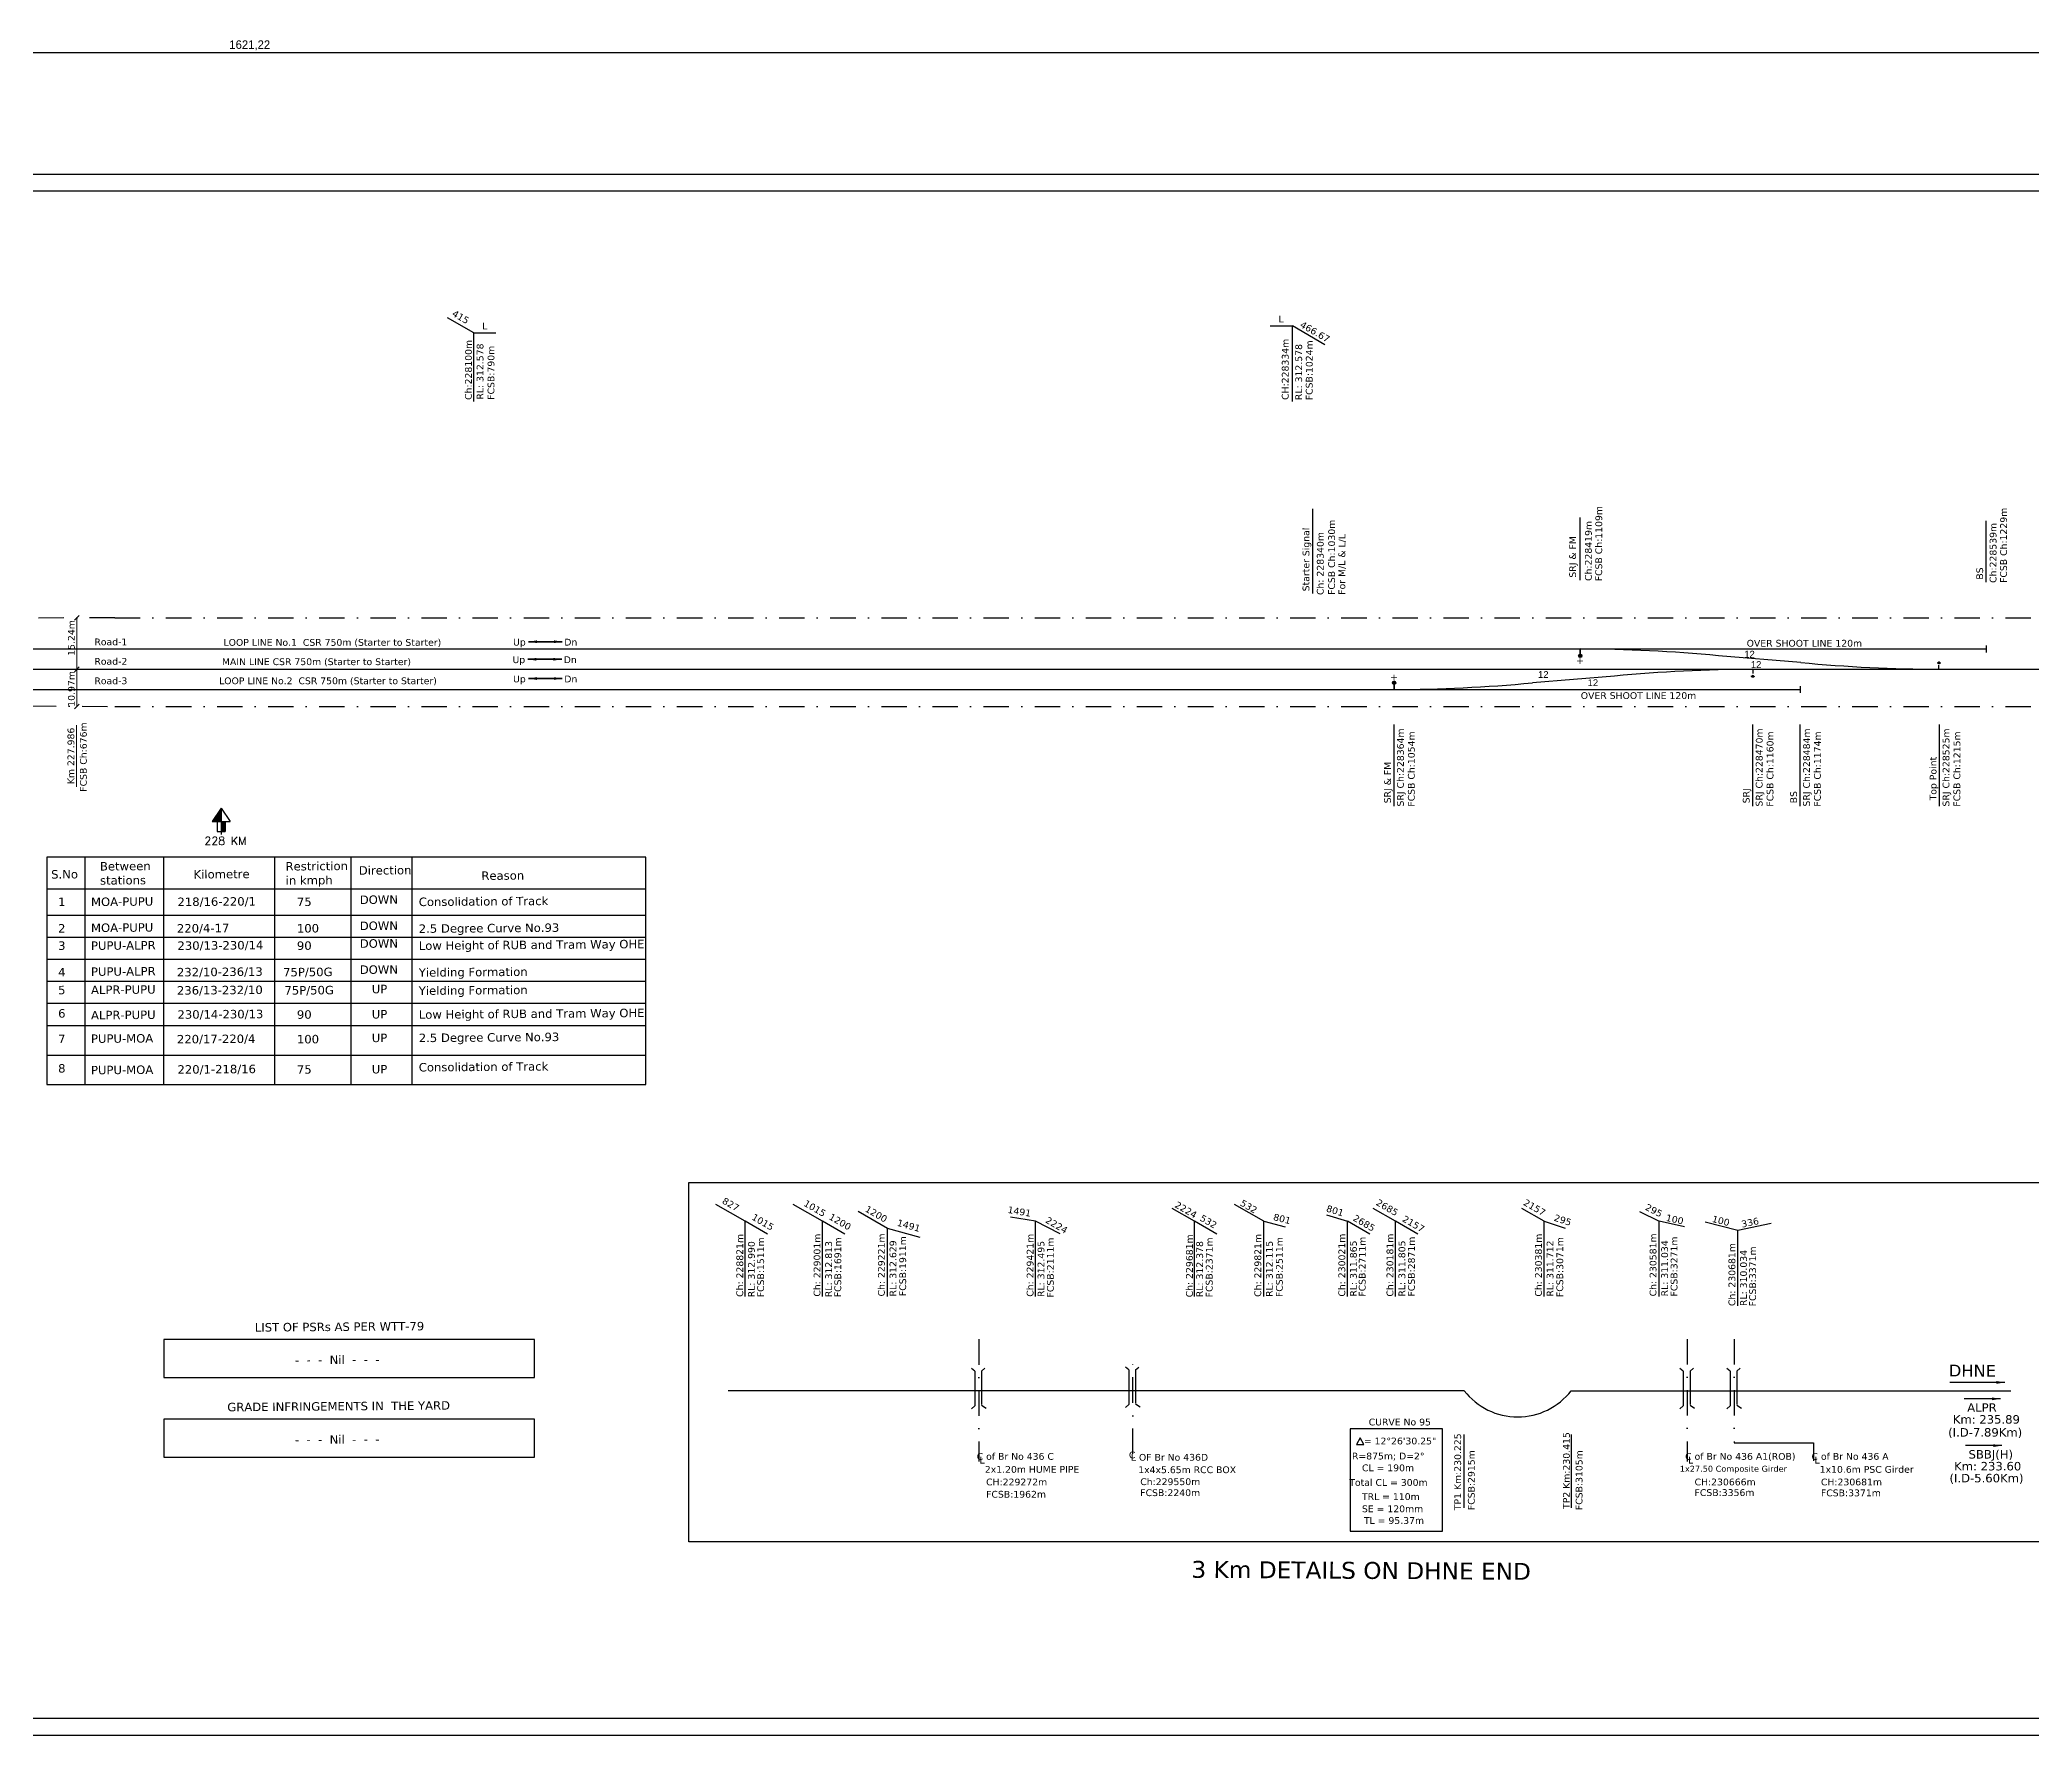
# Model space of a CAD drawing. Header units: millimetres. Extents: x 17085 to 18721, y 2217 to 2718.
# Drawn here: x 17833 to 18422, y 2217 to 2718 of the extents above; entities that cross this region are included whole.
import ezdxf
from ezdxf.enums import TextEntityAlignment as Align

# ---------------------------------------------------------------- set-up
doc = ezdxf.new("R2010")
doc.units = ezdxf.units.MM
doc.linetypes.add('ACAD_ISO03W100', pattern=[30, 12, -18])
doc.linetypes.add('DASHDOT', pattern=[1, 0.5, -0.25, 0, -0.25])
doc.layers.add('KM Post rev', color=1, linetype='Continuous')
doc.styles.add('style2', font='romanc.shx')
doc.styles.add('TEXT', font='')
doc.styles.add('V2.5', font='', dxfattribs={"height": 2.5})
doc.styles.get('TEXT').set_extended_font_data('Arial')
doc.styles.get('V2.5').set_extended_font_data('Verdana')
doc.dimstyles.new('ISO-25', dxfattribs={"dimtxt": 2.5, "dimasz": 2.5, "dimexe": 1.25, "dimexo": 0.625, "dimtad": 1, "dimtxsty": 'Standard', "dimcen": 2.5, "dimadec": 0, "dimazin": 0, "dimtfac": 1, "dimtmove": 0, "dimatfit": 3, "dimfxl": 1, "dimarcsym": 0})

# ---------------------------------------------------------------- blocks, each defined once
blk = doc.blocks.new('*D44')
at = {"color": 0, "lineweight": -2, "transparency": 16777216}
for p, q in [((17084.82, 2678.81), (17084.82, 2715.36)), ((17087.32, 2714.11), (18703.54, 2714.11)), ((18706.04, 2678.81), (18706.04, 2715.36))]:
    blk.add_line(p, q, dxfattribs=at)
at = {"color": 0, "transparency": 16777216}
for points in [[(17087.32, 2714.53), (17087.32, 2713.7), (17084.82, 2714.11)], [(18703.54, 2714.53), (18703.54, 2713.7), (18706.04, 2714.11)]]:
    blk.add_solid(points, dxfattribs=at)
at = {"layer": 'Defpoints', "color": 0, "transparency": 16777216}
for p in [(18706.04, 2714.11), (17084.82, 2678.18), (18706.04, 2678.18)]:
    blk.add_point(p, dxfattribs=at)
at = {"color": 0, "transparency": 16777216, "insert": (17895.43, 2716.2), "char_height": 2.5, "attachment_point": 5}
blk.add_mtext('1621,22', dxfattribs=at)

msp = doc.modelspace()

# ---------------------------------------------------------------- hatches: boundary and pattern name
for points in [[(18289.079, 2535.849, -1), (18288.079, 2535.849, -1)], [(18289.079, 2535.849, -1), (18288.079, 2535.849, -1)], [(18234.079, 2527.914, 1), (18233.079, 2527.914, 1)], [(18234.079, 2527.914, 1), (18233.079, 2527.914, 1)]]:
    msp.add_hatch(color=7).paths.add_polyline_path(points)
at = {"linetype": 'ACAD_ISO03W100', "ltscale": 0.1}
for points in [[(18394.954, 2533.881, -1), (18394.204, 2533.881, -1)], [(18339.954, 2529.884, 1), (18339.204, 2529.884, 1)]]:
    msp.add_hatch(color=7, dxfattribs=at).paths.add_polyline_path(points)
at = {"lineweight": -3}
h = msp.add_hatch(color=7, dxfattribs=at)
h.paths.add_polyline_path([(17884.313, 2486.944), (17887.001, 2486.933), (17887.002, 2490.868)])
h.paths.add_polyline_path([(17887.001, 2483.939), (17888.153, 2483.939), (17888.153, 2486.928), (17887.001, 2486.933)])
h = msp.add_hatch(color=7, dxfattribs=at)
h.paths.add_polyline_path([(17884.313, 2486.944), (17887.001, 2486.933), (17887.002, 2490.868)])
h.paths.add_polyline_path([(17887.001, 2483.939), (17888.153, 2483.939), (17888.153, 2486.928), (17887.001, 2486.933)])

# ---------------------------------------------------------------- linework, layer by layer
at = {"color": 7}
for p, q in [((17084.818, 2678.181), (18706.042, 2678.181)), ((18701.042, 2673.181), (17089.818, 2673.181)), ((17961.632, 2631.268), (17953.863, 2635.754)), ((18196.949, 2633.303), (18203.541, 2633.303)), ((18203.541, 2610.96), (18203.541, 2633.303)), ((18213.152, 2627.694), (18203.541, 2633.303)), ((17961.632, 2610.96), (17961.632, 2631.268)), ((17961.632, 2631.268), (17968.12, 2631.268)), ((18209.579, 2556.278), (18209.579, 2579.31)), ((18209.579, 2554.296), (18209.579, 2576.699)), ((18288.579, 2558.192), (18288.579, 2576.699)), ((18408.579, 2557.571), (18408.579, 2575.699)), ((17843.631, 2546.388), (17845.045, 2547.802)), ((17315.579, 2537.881), (18408.579, 2537.881)), ((18288.579, 2536.349), (18288.579, 2537.881)), ((18288.579, 2537.881), (18288.579, 2536.349)), ((18408.579, 2538.881), (18408.579, 2536.881)), ((17132.688, 2531.881), (18475.199, 2531.881)), ((17843.631, 2531.148), (17845.045, 2532.562)), ((18353.796, 2533.866), (18329.43, 2535.89)), ((17260.579, 2525.881), (18353.579, 2525.881)), ((18233.579, 2527.414), (18233.579, 2525.881)), ((18233.579, 2525.881), (18233.579, 2527.414)), ((18298.728, 2529.892), (18274.43, 2527.873)), ((18353.579, 2526.881), (18353.579, 2524.881)), ((17843.631, 2520.178), (17845.045, 2521.592)), ((18233.579, 2491.48), (18233.579, 2515.546)), ((18339.579, 2491.483), (18339.579, 2515.549)), ((18353.579, 2491.48), (18353.579, 2515.546)), ((18394.789, 2491.48), (18394.789, 2515.546)), ((18041.809, 2368.79), (18033.149, 2373.79)), ((18064.7, 2368.79), (18056.04, 2373.79)), ((18174.598, 2368.79), (18168.039, 2372.577)), ((18195.055, 2368.79), (18186.395, 2373.79)), ((18234.035, 2368.79), (18227.441, 2372.597)), ((18277.955, 2368.79), (18271.361, 2372.597)), ((18048.402, 2364.984), (18041.809, 2368.79)), ((18041.809, 2346.557), (18041.809, 2368.79)), ((18071.324, 2364.966), (18064.7, 2368.79)), ((18064.7, 2346.557), (18064.7, 2368.79)), ((18083.853, 2366.657), (18075.192, 2371.657)), ((18093.487, 2363.976), (18083.853, 2366.657)), ((18083.853, 2346.557), (18083.853, 2366.657)), ((18127.596, 2368.79), (18120.234, 2370.035)), ((18134.908, 2365.067), (18127.596, 2368.79)), ((18127.596, 2346.557), (18127.596, 2368.79)), ((18181.191, 2364.984), (18174.598, 2368.79)), ((18174.598, 2346.557), (18174.598, 2368.79)), ((18195.055, 2368.79), (18201.349, 2367.212)), ((18195.055, 2346.557), (18195.055, 2368.79)), ((18213.641, 2370.727), (18219.834, 2368.79)), ((18226.428, 2364.984), (18219.834, 2368.79)), ((18219.834, 2346.557), (18219.834, 2368.79)), ((18240.628, 2364.984), (18234.035, 2368.79)), ((18234.035, 2346.557), (18234.035, 2368.79)), ((18277.955, 2368.79), (18284.131, 2366.8)), ((18277.955, 2346.557), (18277.955, 2368.79)), ((18306.093, 2371.726), (18311.88, 2368.79)), ((18319.385, 2367.16), (18311.88, 2368.79)), ((18311.88, 2346.557), (18311.88, 2368.79)), ((18335.188, 2366.078), (18325.497, 2368.547)), ((18344.975, 2368.13), (18335.188, 2366.078)), ((18335.188, 2343.845), (18335.188, 2366.078)), ((18155.192, 2324.9), (18154.182, 2325.717)), ((18157.191, 2324.915), (18158.189, 2325.748)), ((18109.682, 2324.537), (18108.672, 2325.355)), ((18109.682, 2324.537), (18109.682, 2314.323)), ((18111.682, 2324.553), (18112.679, 2325.386)), ((18111.682, 2324.553), (18111.682, 2314.664)), ((18155.192, 2324.9), (18155.192, 2314.685)), ((18157.191, 2324.915), (18157.191, 2315.027)), ((18319.025, 2324.537), (18318.015, 2325.355)), ((18319.025, 2324.537), (18319.025, 2314.323)), ((18321.025, 2324.553), (18322.022, 2325.386)), ((18321.025, 2324.553), (18321.025, 2314.664)), ((18332.87, 2324.537), (18331.86, 2325.355)), ((18332.87, 2324.537), (18332.87, 2314.323)), ((18334.87, 2324.553), (18335.867, 2325.386)), ((18334.87, 2324.553), (18334.87, 2314.664)), ((18254.299, 2318.749), (18036.78, 2318.749)), ((18285.9, 2318.749), (18415.775, 2318.749)), ((18254.299, 2284.151), (18254.299, 2305.841)), ((18286.044, 2284.151), (18286.044, 2305.841)), ((18334.049, 2303.325), (18357.548, 2303.325)), ((18357.548, 2303.325), (18357.548, 2298.028))]:
    msp.add_line(p, q, dxfattribs=at)
at = {"color": 7, "linetype": 'DASHDOT', "lineweight": -2, "ltscale": 15}
for p, q in [((17855.579, 2547.121), (17649.579, 2545.941)), ((17855.579, 2547.121), (18475.199, 2547.121)), ((17649.579, 2522.131), (17855.579, 2520.911)), ((17855.579, 2520.911), (18475.199, 2520.911)), ((18156.371, 2300.104), (18156.371, 2327.285))]:
    msp.add_line(p, q, dxfattribs=at)
at = {"color": 7, "lineweight": 13}
for p, q in [((17844.338, 2520.885), (17844.338, 2547.095)), ((17844.192, 2497.161), (17844.192, 2515.353))]:
    msp.add_line(p, q, dxfattribs=at)
at = {"color": 7, "linetype": 'ACAD_ISO03W100', "ltscale": 0.1}
for p, q in [((18339.579, 2531.884), (18339.579, 2529.884)), ((18394.579, 2531.881), (18394.579, 2533.881))]:
    msp.add_line(p, q, dxfattribs=at)
at = {"color": 7, "lineweight": -3}
for p, q in [((17887.002, 2490.868), (17884.313, 2486.944)), ((17887.002, 2490.868), (17884.313, 2486.944)), ((17887.002, 2490.868), (17887.001, 2483.056)), ((17887.002, 2490.868), (17887.001, 2483.056)), ((17887.002, 2490.868), (17889.689, 2486.922)), ((17887.002, 2490.868), (17889.689, 2486.922)), ((17884.313, 2486.944), (17887.001, 2486.933)), ((17884.313, 2486.944), (17887.001, 2486.933)), ((17885.849, 2486.938), (17885.849, 2483.939)), ((17885.849, 2486.938), (17885.849, 2483.939)), ((17887.001, 2486.933), (17889.689, 2486.922)), ((17887.001, 2486.933), (17889.689, 2486.922)), ((17888.153, 2486.928), (17888.153, 2483.939)), ((17888.153, 2486.928), (17888.153, 2483.939)), ((17885.849, 2483.939), (17888.153, 2483.939)), ((17885.849, 2483.939), (17888.153, 2483.939))]:
    msp.add_line(p, q, dxfattribs=at)
at = {"lineweight": -2}
for p, q in [((17835.455, 2476.371), (17835.455, 2409.226)), ((18012.468, 2476.371), (17835.455, 2476.371)), ((17846.683, 2476.371), (17846.683, 2409.226)), ((17869.957, 2476.371), (17869.957, 2409.226)), ((17902.761, 2476.371), (17902.761, 2409.226)), ((17925.284, 2476.371), (17925.284, 2409.226)), ((17943.372, 2476.371), (17943.372, 2409.226)), ((18012.468, 2409.226), (18012.468, 2476.371)), ((18012.468, 2466.968), (17835.455, 2466.968)), ((17835.455, 2459.194), (18012.468, 2459.194)), ((17835.455, 2452.708), (18012.468, 2452.708)), ((17835.455, 2446.221), (18012.468, 2446.221)), ((17835.455, 2439.735), (18012.468, 2439.735)), ((17835.455, 2433.249), (18012.468, 2433.249)), ((17835.455, 2426.619), (18012.468, 2426.619)), ((17835.455, 2417.922), (18012.468, 2417.922)), ((17835.455, 2409.226), (18012.468, 2409.226))]:
    msp.add_line(p, q, dxfattribs=at)
at = {"color": 7, "linetype": 'DASHDOT', "ltscale": 15}
for p, q in [((18110.861, 2333.938), (18110.861, 2297.79)), ((18320.205, 2333.989), (18320.205, 2297.79)), ((18334.049, 2333.989), (18334.049, 2303.325))]:
    msp.add_line(p, q, dxfattribs=at)
at = {"color": 7, "lineweight": -2}
for p, q in [((18109.682, 2314.323), (18108.693, 2313.406)), ((18111.682, 2314.519), (18113.022, 2313.581)), ((18155.192, 2314.685), (18154.203, 2313.769)), ((18157.191, 2314.882), (18158.531, 2313.943)), ((18319.025, 2314.323), (18318.036, 2313.406)), ((18321.025, 2314.519), (18322.365, 2313.581)), ((18332.87, 2314.323), (18331.881, 2313.406)), ((18334.87, 2314.519), (18336.21, 2313.581))]:
    msp.add_line(p, q, dxfattribs=at)
for p, q in [((17089.818, 2221.993), (18701.042, 2221.993)), ((17084.818, 2216.993), (18706.042, 2216.993))]:
    msp.add_line(p, q)
at = {"color": 7}
for points in [[(18025.189, 2380.229), (18425.56, 2380.229), (18425.56, 2274.143), (18025.189, 2274.143)], [(17870.003, 2322.65), (17979.606, 2322.65), (17979.606, 2333.902), (17870.003, 2333.902)], [(17870.003, 2299.103), (17979.606, 2299.103), (17979.606, 2310.355), (17870.003, 2310.355)], [(18220.63, 2277.289), (18247.836, 2277.289), (18247.836, 2307.459), (18220.63, 2307.459)]]:
    msp.add_lwpolyline(points, close=True, dxfattribs=at)
msp.add_lwpolyline([(18223.559, 2304.808), (18222.446, 2302.881), (18224.671, 2302.881)], close=True)
for centre in [(18288.579, 2535.849), (18288.579, 2535.849), (18233.579, 2527.914), (18233.579, 2527.914)]:
    msp.add_circle(centre, 0.5, dxfattribs=at)
at = {"color": 7, "linetype": 'ACAD_ISO03W100', "ltscale": 0.1}
for centre in [(18394.579, 2533.881), (18339.579, 2529.884)]:
    msp.add_circle(centre, 0.375, dxfattribs=at)
at = {"color": 7}
for centre, radius, start, end in [((18286.72, 2079.765), 458.12, 84.650577, 89.767485), ((18341.438, 2073.767), 458.12, 90.232515, 95.349423), ((18396.438, 2989.998), 458.12, 264.650577, 269.767485), ((18231.72, 2983.998), 458.12, 270.232515, 275.349423), ((18270.099, 2330.969), 19.975, 217.718745, 322.281255)]:
    msp.add_arc(centre, radius, start, end, dxfattribs=at)

# ---------------------------------------------------------------- texts
at = {"color": 7, "style": 'V2.5'}
for s, rotation, p in [('415', 329.939684, (17955.004, 2636.407)), ('L', 359.939684, (17964.103, 2632.318)), ('L', 359.939684, (18199.42, 2634.353)), ('466.67', 329.939684, (18205.566, 2633.128)), ('Ch:228100m', 89.939684, (17961.051, 2611.458)), ('RL: 312.578', 89.939684, (17964.472, 2611.553)), ('FCSB:790m', 89.939684, (17967.708, 2611.5)), ('CH:228334m', 89.939684, (18202.4, 2611.465)), ('RL: 312.578', 89.939684, (18206.381, 2611.404)), ('FCSB:1024m', 89.939684, (18209.49, 2611.358)), ('FCSB Ch:1109m', 89.939684, (18295.05, 2557.88)), ('FCSB Ch:1229m', 89.939684, (18414.655, 2557.384)), (' Starter Signal', 89.939684, (18208.528, 2554.041)), ('FCSB Ch:1030m', 89.939684, (18216.095, 2553.837)), ('Ch:228419m', 89.939684, (18291.981, 2557.976)), ('Ch:228539m', 89.939684, (18411.568, 2557.396)), ('Ch: 228340m', 89.939684, (18212.749, 2553.817)), ('For M/L & L/L', 89.939684, (18219.139, 2553.9)), (' SRJ & FM ', 89.939684, (18287.334, 2558.077)), (' BS', 89.939684, (18407.621, 2557.48)), ('15.24m ', 89.939684, (17843.717, 2535.858)), ('Road-1', 359.939684, (17849.519, 2538.983)), ('Road-2', 359.939684, (17849.519, 2533.233)), ('10.97m', 89.939684, (17843.717, 2520.815)), ('Road-3', 359.939684, (17849.519, 2527.483)), ('+', 180, (18234.682, 2530.271)), ('Km 227.986', 89.939684, (17843.571, 2497.947)), ('FCSB Ch:676m', 89.939684, (17847.257, 2495.698)), ('SRJ Ch:228364m', 89.939684, (18236.444, 2491.337)), ('SRJ Ch:228470m', 89.939684, (18342.444, 2491.339)), ('SRJ Ch:228484m', 89.939684, (18356.444, 2491.337)), ('SRJ Ch:228525m', 89.939684, (18397.654, 2491.337)), ('FCSB Ch:1054m', 89.939684, (18239.659, 2491.293)), ('FCSB Ch:1160m', 89.939684, (18345.659, 2491.295)), ('FCSB Ch:1174m', 89.939684, (18359.659, 2491.293)), ('FCSB Ch:1215m', 89.939684, (18400.87, 2491.293)), (' SRJ & FM', 89.939684, (18232.632, 2491.401)), ('  Top Point', 89.939684, (18393.842, 2491.401)), (' SRJ ', 89.939684, (18338.632, 2491.403)), (' BS', 89.939684, (18352.632, 2491.401)), ('827', 329.939684, (18034.809, 2374.265)), ('1015', 329.939684, (18058.906, 2373.523)), ('1200', 329.939684, (18077.038, 2371.853)), ('1491', 350.343519, (18119.247, 2371.299)), ('2224', 329.939684, (18168.55, 2373.085)), ('532', 329.939684, (18187.87, 2373.615)), ('801', 342.577865, (18213.342, 2371.765)), ('2685', 329.939684, (18228.032, 2373.762)), ('2157', 329.939684, (18271.564, 2373.762)), ('295', 333.045105, (18307.558, 2372.304)), ('1015', 329.939684, (18043.549, 2369.456)), ('1200', 329.939684, (18066.347, 2369.549)), ('1491', 344.388277, (18086.539, 2367.517)), ('2224', 329.939684, (18130.348, 2368.557)), ('532', 329.939684, (18175.967, 2369.178)), ('801', 345.864679, (18197.707, 2369.208)), ('2685', 329.939684, (18221.203, 2369.178)), ('2157', 329.939684, (18235.792, 2368.919)), ('295', 342.078688, (18280.628, 2369.032)), ('100', 347.687782, (18313.745, 2368.959)), ('100', 345.649307, (18327.368, 2368.649)), ('336', 11.778067, (18336.403, 2366.931)), ('Ch: 228821m', 89.939684, (18041.228, 2346.461)), ('RL: 312.990', 89.939684, (18044.649, 2346.351)), ('FCSB:1511m', 89.939684, (18047.396, 2346.351)), ('Ch: 229001m', 89.939684, (18064.051, 2346.538)), ('RL: 312.813', 89.939684, (18067.471, 2346.4)), ('FCSB:1691m', 89.939684, (18070.19, 2346.353)), ('Ch: 229221m', 89.939684, (18083.065, 2346.591)), ('RL: 312.629', 89.939684, (18086.486, 2346.591)), ('FCSB:1911m', 89.939684, (18089.379, 2346.692)), ('Ch: 229421m', 89.939684, (18127.015, 2346.502)), ('RL: 312.495', 89.939684, (18130.228, 2346.433)), ('FCSB:2111m', 89.939684, (18133.001, 2346.297)), ('Ch: 229681m', 89.939684, (18174.102, 2346.33)), ('RL: 312.378', 89.939684, (18177.115, 2346.381)), ('FCSB:2371m', 89.939684, (18179.942, 2346.332)), ('Ch: 229821m', 89.939684, (18194.299, 2346.467)), ('RL: 312.115', 89.939684, (18197.72, 2346.467)), ('FCSB:2511m', 89.939684, (18200.666, 2346.414)), ('Ch: 230021m', 89.939684, (18219.122, 2346.544)), ('RL: 311.865', 89.939684, (18222.543, 2346.544)), ('FCSB:2711m', 89.939684, (18225.148, 2346.535)), ('Ch: 230181m', 89.939684, (18233.34, 2346.548)), ('RL: 311.805', 89.939684, (18236.874, 2346.548)), ('FCSB:2871m', 89.939684, (18239.699, 2346.566)), ('Ch: 230381m', 89.939684, (18277.231, 2346.538)), ('RL: 311.712', 89.939684, (18280.651, 2346.538)), ('FCSB:3071m', 89.939684, (18283.54, 2346.41)), ('Ch: 230581m', 89.939684, (18311.085, 2346.609)), ('RL: 311.034', 89.939684, (18314.505, 2346.609)), ('FCSB:3271m', 89.939684, (18317.3, 2346.596)), ('Ch: 230681m', 89.939684, (18334.393, 2343.754)), ('FCSB:3371m', 89.939684, (18340.498, 2343.67)), ('RL: 310.034', 89.939684, (18337.813, 2343.754)), ('TP1 Km:230.225', 89.939684, (18253.356, 2283.463)), ('TP2 Km:230.415', 89.939684, (18285.482, 2283.819)), ('FCSB:2915m', 89.939684, (18257.39, 2283.463)), ('FCSB:3105m', 89.939684, (18289.235, 2283.463))]:
    msp.add_text(s, height=2, rotation=rotation, dxfattribs=at).set_placement(p)
for s, p in [('  LOOP LINE No.1  CSR 750m (Starter to Starter)', (17885.921, 2538.824)), ('Up', (17973.236, 2538.896)), ('Dn', (17988.382, 2538.896)), (' OVER SHOOT LINE 120m', (18336.881, 2538.578)), ('  MAIN LINE CSR 750m (Starter to Starter)', (17885.472, 2533.117)), ('Up', (17973.065, 2533.707)), ('Dn', (17988.211, 2533.707)), (' LOOP LINE No.2  CSR 750m (Starter to Starter)', (17885.492, 2527.479)), ('Up', (17973.236, 2528.025)), ('Dn', (17988.382, 2528.025)), (' OVER SHOOT LINE 120m', (18287.866, 2523.121)), ('Ch:229550m', (18158.567, 2290.867)), ('FCSB:2240m', (18158.567, 2287.621))]:
    msp.add_text(s, height=2, dxfattribs=at).set_placement(p)
at = {"color": 7, "style": 'TEXT'}
for p in [(18338.613, 2536.356), (18340.555, 2533.304), (18277.662, 2530.359), (18292.314, 2527.919)]:
    msp.add_text('12', height=2, dxfattribs=at).set_placement(p, align=Align.MIDDLE)
at = {"color": 7, "style": 'V2.5', "text_generation_flag": 2}
msp.add_text('+', height=2, dxfattribs=at).set_placement((18289.682, 2533.491))
at = {"lineweight": -2, "style": 'V2.5'}
for s, p in [('S.No', (17836.756, 2470.05)), ('Kilometre', (17878.828, 2470.05)), ('Reason', (17963.877, 2469.657)), ('1', (17838.812, 2461.923)), ('MOA-PUPU', (17848.53, 2461.923)), ('218/16-220/1', (17874.083, 2461.923)), ('75', (17909.372, 2461.923)), ('Consolidation of Track', (17945.391, 2461.923)), ('2', (17838.812, 2454.091)), ('MOA-PUPU', (17848.53, 2454.249)), ('220/4-17', (17873.919, 2454.091)), ('100', (17909.372, 2454.091)), ('2.5 Degree Curve No.93', (17945.391, 2454.009)), ('3', (17838.812, 2448.975)), ('PUPU-ALPR', (17848.53, 2448.975)), ('230/13-230/14', (17874.083, 2448.975)), ('90', (17909.372, 2448.975)), ('Low Height of RUB and Tram Way OHE', (17945.391, 2448.975)), ('4', (17838.812, 2441.143)), ('PUPU-ALPR', (17848.53, 2441.3)), ('232/10-236/13', (17873.919, 2441.143)), ('75P/50G', (17905.307, 2441.143)), ('Yielding Formation', (17945.391, 2441.06)), ('5', (17838.812, 2435.854)), ('ALPR-PUPU', (17848.53, 2435.92)), ('236/13-232/10', (17873.919, 2435.763)), ('75P/50G', (17905.699, 2435.763)), ('Yielding Formation', (17945.391, 2435.68)), ('6', (17838.812, 2428.963)), ('Low Height of RUB and Tram Way OHE', (17945.391, 2428.626)), ('ALPR-PUPU', (17848.53, 2428.446)), ('230/14-230/13', (17874.083, 2428.626)), ('90', (17909.372, 2428.626)), ('7', (17838.812, 2421.428)), ('PUPU-MOA', (17848.53, 2421.494)), ('220/17-220/4', (17873.919, 2421.336)), ('100', (17909.372, 2421.336)), ('2.5 Degree Curve No.93', (17945.391, 2421.729)), ('8', (17838.812, 2412.733)), ('PUPU-MOA', (17848.53, 2412.217)), ('220/1-218/16', (17874.083, 2412.396)), ('75', (17909.372, 2412.396)), ('Consolidation of Track', (17945.391, 2413.053))]:
    msp.add_text(s, height=2.5, rotation=0.441162, dxfattribs=at).set_placement(p)
at = {"color": 7, "lineweight": -2, "style": 'V2.5'}
for s, height, rotation, p in [('LIST OF PSRs AS PER WTT-79', 2.5, 0.441162, (17896.937, 2336.208)), ('-  -  -  Nil  -  -  -', 2.5, 0.441162, (17908.79, 2326.568)), ('GRADE INFRINGEMENTS IN  THE YARD ', 2.5, 0.441162, (17888.798, 2312.66)), ('-  -  -  Nil  -  -  -', 2.5, 0.441162, (17908.79, 2303.021)), ('C', 2, 360, (18155.212, 2298.779)), ('L OF Br No 436D', 2, 360, (18155.776, 2298.077)), ('1x4x5.65m RCC BOX', 2, 360, (18157.962, 2294.396))]:
    msp.add_text(s, height=height, rotation=rotation, dxfattribs=at).set_placement(p)
at = {"color": 7, "lineweight": -2, "ltscale": 2, "style": 'V2.5'}
for s, height, p in [('DHNE', 3.5, (18397.482, 2322.963)), ('3 Km DETAILS ON DHNE END ', 5, (18173.679, 2263.481))]:
    msp.add_text(s, height=height, rotation=359.649754, dxfattribs=at).set_placement(p)
at = {"color": 7, "lineweight": -2, "style": 'V2.5'}
for s, height, p in [('ALPR', 2.5, (18402.933, 2312.537)), ('CURVE No 95', 2, (18226.068, 2308.495)), ('(I.D-7.89Km)', 2.5, (18397.299, 2305.195)), ('Km: 235.89', 2.5, (18398.673, 2309.03)), ('C of Br No 436 C', 2, (18110.237, 2298.338)), ('L', 2, (18111.094, 2297.243)), ('2x1.20m HUME PIPE', 2, (18112.641, 2294.513)), ('R=875m; D=2%%D', 2, (18221.129, 2298.443)), ('CL = 190m', 2, (18224.076, 2294.959)), ('1x27.50 Composite Girder', 1.75, (18318.009, 2294.822)), ('C of Br No 436 A1(ROB)', 2, (18319.581, 2298.338)), ('L', 2, (18320.437, 2297.243)), ('C of Br No 436 A', 2, (18356.925, 2298.338)), ('L', 2, (18357.781, 2297.243)), ('1x10.6m PSC Girder', 2, (18359.328, 2294.513)), ('Km: 233.60', 2.5, (18399.061, 2295.206)), ('SBBJ(H)', 2.5, (18403.321, 2298.713)), ('CH:229272m', 2, (18113.018, 2290.784)), ('Total CL = 300m', 2, (18220.329, 2290.639)), ('CH:230666m', 2, (18322.361, 2290.784)), ('CH:230681m', 2, (18359.705, 2290.784)), ('(I.D-5.60Km)', 2.5, (18397.686, 2291.683)), ('FCSB:1962m', 2, (18113.018, 2287.159)), ('TRL = 110m', 2, (18224.076, 2286.462)), ('SE = 120mm', 2, (18224.076, 2282.862)), ('FCSB:3356m', 2, (18322.361, 2287.656)), ('FCSB:3371m', 2, (18359.705, 2287.565)), ('TL = 95.37m', 2, (18224.653, 2279.397))]:
    msp.add_text(s, height=height, dxfattribs=at).set_placement(p)
at = {"style": 'V2.5'}
msp.add_text('= 12%%D26\'30.25"', height=2, rotation=359.992738, dxfattribs=at).set_placement((18224.651, 2302.892))
at = {"lineweight": -2, "char_height": 2.5, "attachment_point": 1, "rotation": 0.441162, "style": 'V2.5'}
for s, width, insert in [('Between stations', 10.78016, (17851.148, 2474.927)), ('Restriction in kmph', 16.73733, (17905.999, 2474.927)), ('Direction', 16.73733, (17927.639, 2473.7)), ('DOWN', 16.73733, (17927.928, 2465.041)), ('DOWN', 16.73733, (17927.928, 2457.33)), ('DOWN', 16.73733, (17927.928, 2452.092)), ('DOWN', 16.73733, (17927.928, 2444.381)), ('UP', 16.73733, (17931.478, 2438.652)), ('UP', 16.73733, (17931.478, 2431.202)), ('UP', 16.73733, (17931.478, 2424.225)), ('UP', 16.73733, (17931.478, 2414.972))]:
    msp.add_mtext_dynamic_manual_height_columns(s, width=width, gutter_width=5, heights=[0], dxfattribs=dict(at, insert=insert))
at = {"layer": 'KM Post rev', "color": 7, "insert": (17882.011, 2482.429), "char_height": 2.4, "attachment_point": 1, "rotation": 359.99061, "style": 'style2'}
msp.add_mtext_dynamic_manual_height_columns('228 KM', width=81.6899, gutter_width=1, heights=[0], dxfattribs=at)

# ---------------------------------------------------------------- dimensions: what is measured, and where the dimension line sits
at = {"color": 7}
dim = msp.add_linear_dim(base=(18706.042, 2714.112), p1=(17084.818, 2678.181), p2=(18706.042, 2678.181), dimstyle='ISO-25', dxfattribs=at)
dim.commit()
dim.dimension.update_dxf_attribs({"geometry": '*D44', "text_midpoint": (17895.43, 2716.195)})

# ---------------------------------------------------------------- leaders
for points, override in [([(17977.791, 2540.025), (17987.791, 2540.025)], {"dimasz": 2.5, "dimgap": 0.625, "dimtad": 0}), ([(17987.791, 2540.025), (17977.791, 2540.025)], {"dimasz": 2.5, "dimgap": 0.625, "dimtad": 0}), ([(17977.62, 2534.836), (17987.62, 2534.836)], {"dimasz": 2.5, "dimgap": 0.625, "dimtad": 0}), ([(17987.62, 2534.836), (17977.62, 2534.836)], {"dimasz": 2.5, "dimgap": 0.625, "dimtad": 0}), ([(17977.791, 2529.153), (17987.791, 2529.153)], {"dimasz": 2.5, "dimgap": 0.625, "dimtad": 0}), ([(17987.791, 2529.153), (17977.791, 2529.153)], {"dimasz": 2.5, "dimgap": 0.625, "dimtad": 0}), ([(18412.748, 2316.349), (18402.035, 2316.349)], {"dimgap": 0.625, "dimtad": 0}), ([(18413.135, 2302.525), (18402.423, 2302.525)], {"dimgap": 0.625, "dimtad": 0})]:
    msp.add_leader(points, dimstyle='ISO-25', override=override, dxfattribs=at)
at = {"color": 7, "ltscale": 2}
msp.add_leader([(18414.074, 2321.208), (18397.772, 2321.208)], dimstyle='ISO-25', override={"dimgap": 0.625, "dimtad": 0}, dxfattribs=at)

doc.saveas('drawing.dxf')
